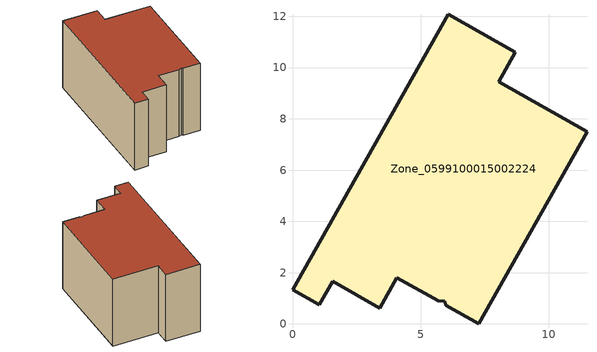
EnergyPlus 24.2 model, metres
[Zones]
Zone_0599100015002224
 floor ground (C_G): 5.93,0.88 5.68,0.9 4.07,1.81 3.4,0.62 1.56,1.66 1.04,0.75 0,1.34 6.08,12.09 8.69,10.6 8.04,9.45 11.49,7.49 7.26,0 5.97,0.73 z1.47
 wall outside (C_F): 8.04,9.45 8.69,10.6 6.08,12.09 0,1.34 1.04,0.75 1.56,1.66 3.4,0.62 4.07,1.81 5.68,0.9 5.93,0.88 5.97,0.73 7.26,0 11.49,7.49 8.04,9.45 z1.47:7.92
 roof outside (C_R): 5.93,0.88 5.97,0.73 7.26,0 11.49,7.49 8.04,9.45 8.69,10.6 6.08,12.09 0,1.34 1.04,0.75 1.56,1.66 3.4,0.62 4.07,1.81 5.68,0.9 z7.92
[BUILDING]
Pand.0599100015002224: North Axis=0; Terrain=City; Loads Convergence Tolerance Value=0.04; Temperature Convergence Tolerance Value=0.4; Solar Distribution=FullExterior; Maximum Number of Warmup Days=25; Minimum Number of Warmup Days=1
[Site:Location]
Rotterdam.The.Hague.AP_ZH_NLD Design_Conditions: Latitude=51.96; Longitude=4.45; Time Zone=1; Elevation=-4.5
[SITE:GROUNDTEMPERATURE:BUILDINGSURFACE]
18, 18, 18, 18, 18, 18, 18, 18, 18, 18, 18, 18
[MATERIAL] Thermal Absorptance=0.9; Solar Absorptance=0.7; Visible Absorptance=0.7
Name | Roughness | Thickness | Conductivity | Density | Specific Heat
G.TI.1975-1991 | MediumSmooth | 0.15 | 0.288461 | 540 | 1210
F.TI.1975-1991 | Rough | 0.3 | 0.230769 | 1920 | 840
R.TI.1975-1991 | MediumRough | 0.2 | 0.153846 | 1500 | 1000
[CONSTRUCTION]
C_G: G.TI.1975-1991
C_F: F.TI.1975-1991
C_R: R.TI.1975-1991
[ZONE]
Zone_0599100015002224: Type=1; Multiplier=1; Ceiling Height=Autocalculate; Volume=Autocalculate; Floor Area=autocalculate; Part of Total Floor Area=Yes
[ZONEINFILTRATION:DESIGNFLOWRATE]
Infil_Zone_0599100015002224: Zone or ZoneList or Space or SpaceList=Zone_0599100015002224; Schedule=AlwaysOn; Design Flow Rate Calculation Method=Flow/Area; Flow Rate per Floor Area=0.003; Constant Term Coefficient=1; Temperature Term Coefficient=0; Velocity Term Coefficient=0; Velocity Squared Term Coefficient=0
[HVACTEMPLATE:ZONE:IDEALLOADSAIRSYSTEM]
Zone_0599100015002224: Maximum Heating Supply Air Temperature=50; Minimum Cooling Supply Air Temperature=13; Maximum Heating Supply Air Humidity Ratio=0.0156; Minimum Cooling Supply Air Humidity Ratio=0.0077; Heating Limit=NoLimit; Cooling Limit=NoLimit; Dehumidification Control Type=ConstantSensibleHeatRatio; Cooling Sensible Heat Ratio=0.7; Dehumidification Setpoint=60; Humidification Control Type=None; Humidification Setpoint=30; Outdoor Air Method=None; Outdoor Air Flow Rate per Person=0.00944; Outdoor Air Flow Rate per Zone Floor Area=0; Outdoor Air Flow Rate per Zone=0; Demand Controlled Ventilation Type=None; Outdoor Air Economizer Type=NoEconomizer; Heat Recovery Type=None; Sensible Heat Recovery Effectiveness=0.7; Latent Heat Recovery Effectiveness=0.65
[ZONECONTROL:THERMOSTAT]
ThermostatControl_Zone_0599100015002224: Zone or ZoneList=Zone_0599100015002224; Control Type Schedule=DualSetpointControlType; Control 1=Thermostat_Zone_0599100015002224; Temperature Difference Between Cutout And Setpoint=0
[THERMOSTATSETPOINT:DUALSETPOINT]
Thermostat_Zone_0599100015002224: Heating Setpoint Temperature Schedule=HeatingSetpoint_Zone_0599100015002224; Cooling Setpoint Temperature Schedule=CoolingSetpoint_Zone_0599100015002224
[SCHEDULE:COMPACT]
HeatingSetpoint_Zone_0599100015002224: Through: 12/31, For: AllDays, Until: 24:00, 21
CoolingSetpoint_Zone_0599100015002224: Through: 12/31, For: AllDays, Until: 24:00, 24
DualSetpointControlType: Through: 12/31, For: AllDays, Until: 24:00, 4
AlwaysOn: Through: 12/31, For: AllDays, Until: 24:00, 1
